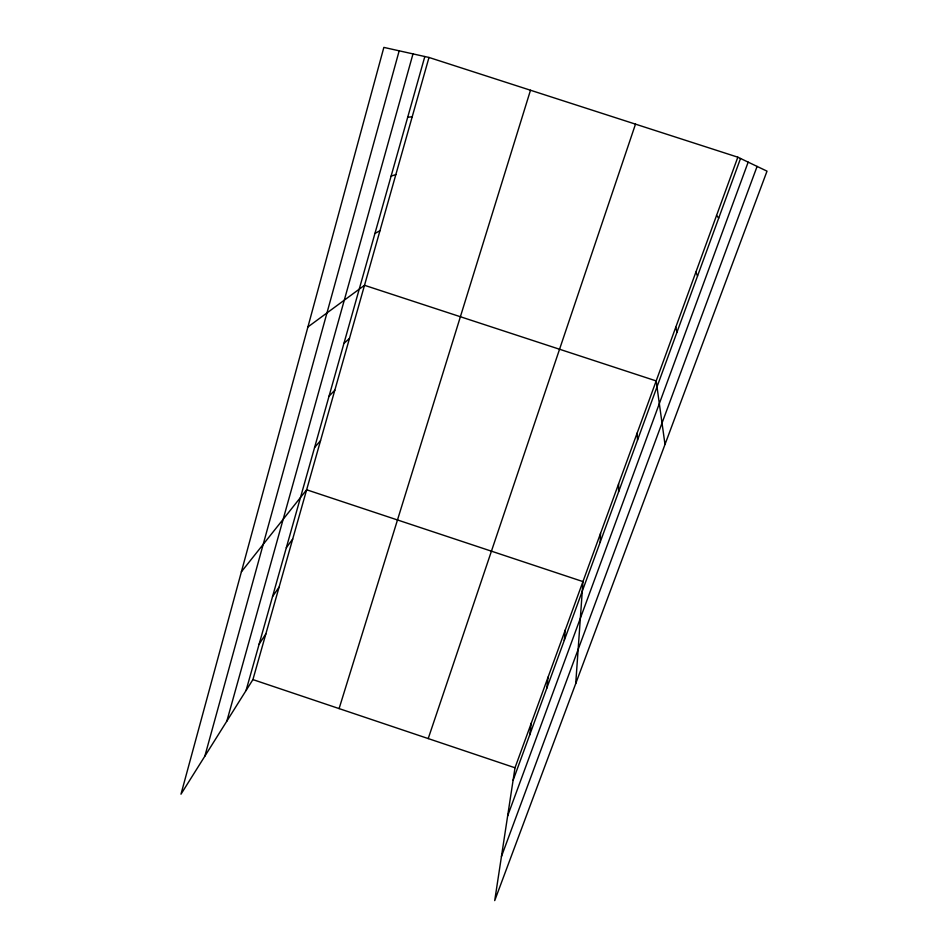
<?xml version="1.0" encoding="UTF-8"?>
<svg xmlns="http://www.w3.org/2000/svg" width="948" height="948" viewBox="0 0 948 948"><rect width="100%" height="100%" fill="white"/><g stroke="black" fill="none" stroke-linecap="round" stroke-linejoin="round"><path stroke-width="1.42" d="M600.202 542.161L600.534 533.392M575.72 683.579L582.949 581.586L306.631 489.772L241.396 571.798M564.273 640.41L565.292 629.97M546.759 688.307L548.098 677.085M529.695 734.961L531.33 723.016M737.828 157.19L515.001 767.773L494.714 900.6L767.015 171.161L737.828 157.19L428.994 57.461L383.857 47.4L180.985 794.187L252.915 679.598L428.994 57.461M204.839 756.172L399.179 50.813M226.845 721.132L412.996 53.894M246.053 690.523L424.822 56.536M339.1 708.594L530.489 90.238M428.212 738.575L635.492 124.152M513.069 780.417L740.518 158.482M507.654 815.884L748.162 162.144M501.445 856.506L757.096 166.421M259.136 644.142L265.831 633.951M272.55 596.553L279.079 587.132M286.332 547.695L292.683 539.08M314.582 447.503L320.543 440.642M329.063 396.157L334.81 390.232M343.934 343.401L349.457 338.472M307.922 326.953L364.506 285.301L656.182 380.93L664.998 444.446M374.934 233.469L379.958 230.684M391.086 176.162L395.849 174.551M407.711 117.208L412.19 116.829M252.915 679.598L515.001 767.773M716.546 215.504L718.738 218.064M695.856 272.195L697.562 275.927M675.746 327.309L677.002 332.179M637.127 433.118L637.554 440.05M618.594 483.918L618.617 491.787"/></g></svg>
